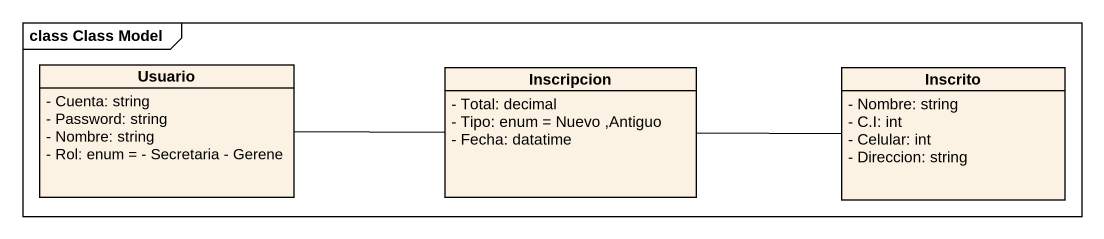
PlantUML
@startuml
mainframe class Class Model
hide circle
hide empty members
skinparam classAttributeIconSize 0
class Usuario {
  - Cuenta: string
  - Password: string
  - Nombre: string
  - Rol: enum = - Secretaria - Gerene
}
class Inscripcion {
  - Total: decimal
  - Tipo: enum = Nuevo ,Antiguo
  - Fecha: datatime
}
class Inscrito {
  - Nombre: string
  - C.I: int
  - Celular: int
  - Direccion: string
}
Usuario -right- Inscripcion
Inscripcion -right- Inscrito
@enduml
